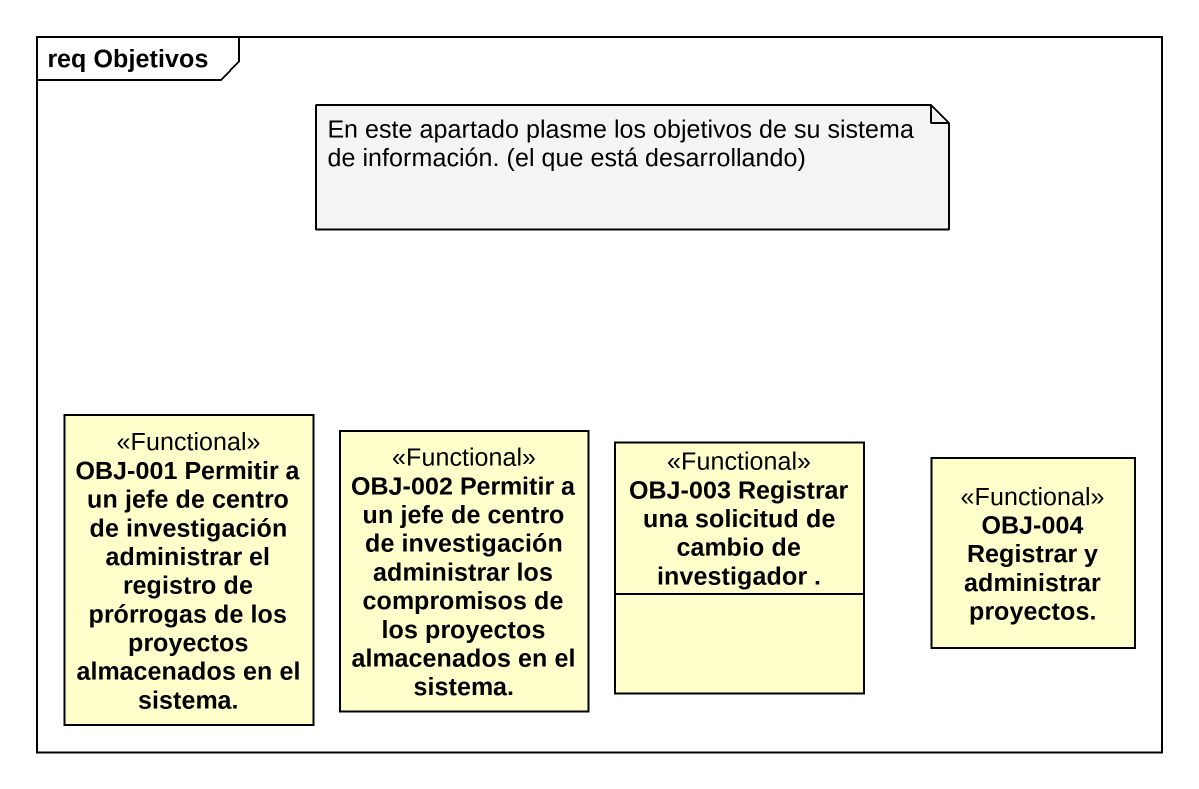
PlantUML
@startuml
mainframe req Objetivos
hide circle
hide empty members
class "OBJ-001 Permitir a un jefe de centro de investigación administrar el registro de prórrogas de los proyectos almacenados en el sistema." as OBJ_001_Permitir_a_un_jefe <<Functional>>
class "OBJ-002 Permitir a un jefe de centro de investigación administrar los compromisos de los proyectos almacenados en el sistema." as OBJ_002_Permitir_a_un_jefe <<Functional>>
class "OBJ-003 Registrar una solicitud de cambio de investigador ." as OBJ_003_Registrar_una <<Functional>>
class "OBJ-004 Registrar y administrar proyectos." as OBJ_004_Registrar_y <<Functional>>
note as N1
  En este apartado plasme los objetivos de su sistema de información. (el que está desarrollando)
end note
@enduml
